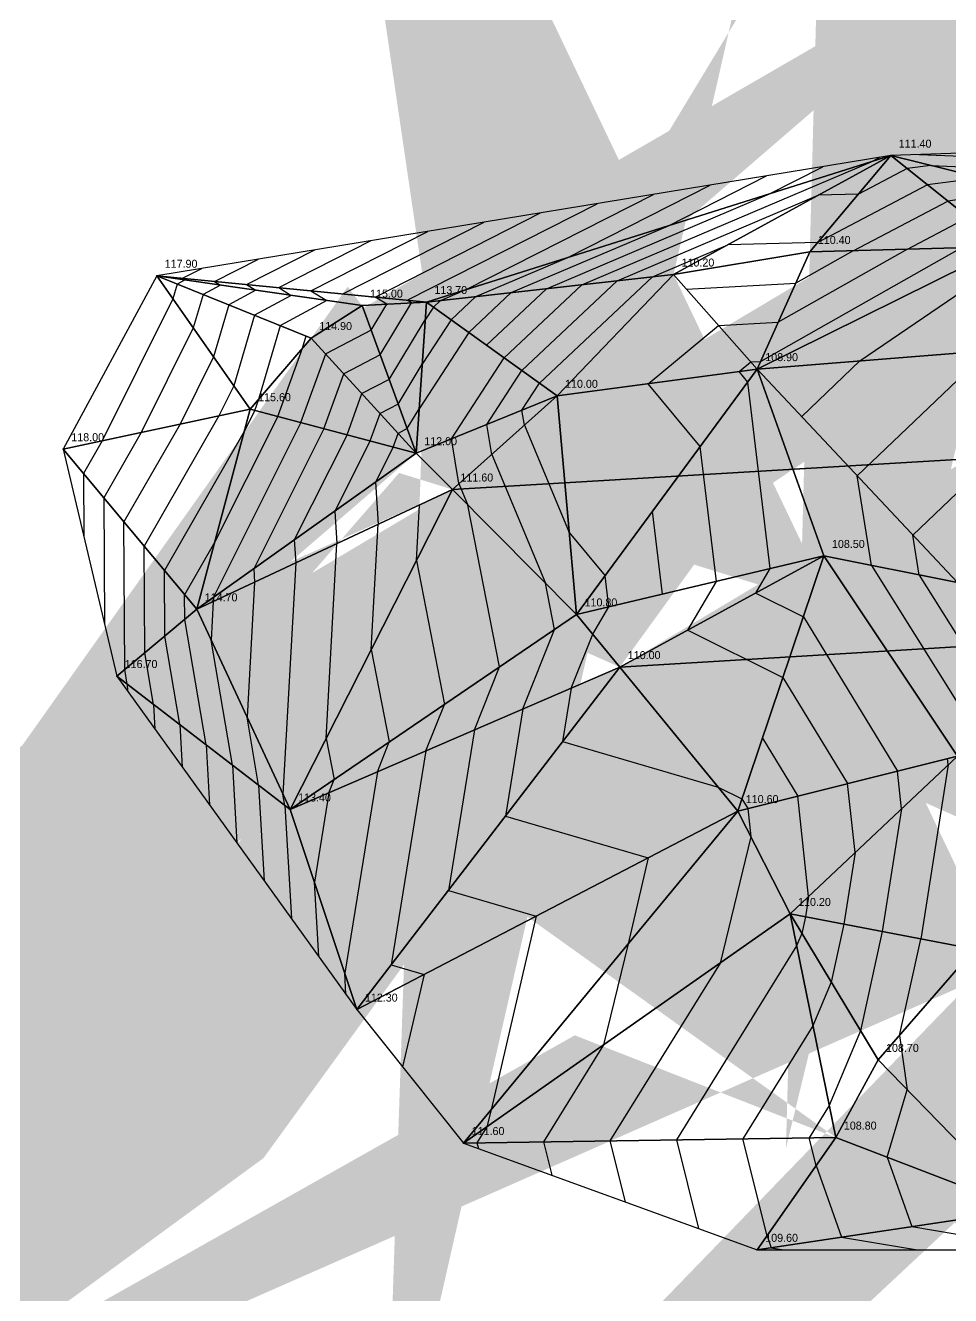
# Model space of a CAD drawing. Header units: metres. Extents: x -319 to 534, y -156 to 412.
# Drawn here: x -2.8 to 66.5, y -3.4 to 91.8 of the extents above; entities that cross this region are included whole.
import ezdxf

# ---------------------------------------------------------------- set-up
doc = ezdxf.new("R2010")
doc.units = ezdxf.units.M
for name, color, linetype in [('DOLGU', 4, 'Continuous'), ('ESYUKSELTI_05M', 253, 'Continuous'), ('ESYUKSELTI_1M', 5, 'Continuous'), ('KOT_NOKTA', 3, 'Continuous'), ('KOT_YAZI', 8, 'Continuous'), ('PARSEL', 7, 'Continuous'), ('PLATFORM', 2, 'Continuous'), ('TIN', 251, 'Continuous')]:
    doc.layers.add(name, color=color, linetype=linetype)

msp = doc.modelspace()

# ---------------------------------------------------------------- linework, layer by layer
at = {"layer": 'DOLGU'}
for points in [[(55.94, 74.78, 107.25), (45.73, 73.09, 107.25), (52, 66, 107.25)], [(70.56, 75.19, 107.25), (52, 66, 107.25), (77, 68, 107.25)], [(70.56, 75.19, 107.25), (55.94, 74.78, 107.25), (52, 66, 107.25)], [(37, 64, 107.25), (45.73, 73.09, 107.25), (27.21, 71.03, 107.25)], [(45.73, 73.09, 107.25), (37, 64, 107.25), (52, 66, 107.25)], [(26.45, 59.7, 107.25), (22.39, 70.76, 107.25), (18.58, 68.33, 107.25)], [(22.39, 70.76, 107.25), (26.45, 59.7, 107.25), (27.21, 71.03, 107.25)], [(26.45, 59.7, 107.25), (37, 64, 107.25), (27.21, 71.03, 107.25)], [(52, 66, 107.25), (67, 50, 107.25), (77, 68, 107.25)], [(37, 64, 107.25), (38.46, 47.62, 107.25), (52, 66, 107.25)], [(38.46, 47.62, 105.5), (57, 52, 105.5), (52, 66, 105.5)], [(57, 52, 105.5), (67, 50, 105.5), (52, 66, 105.5)], [(26.45, 59.7, 107.25), (29.16, 56.98, 107.25), (37, 64, 107.25)], [(37, 64, 105.5), (29.16, 56.98, 105.5), (38.46, 47.62, 105.5)], [(38.46, 47.62, 105.5), (41.7, 43.67, 105.5), (57, 52, 105.5)], [(57, 52, 106.25), (41.7, 43.67, 106.25), (50.54, 32.88, 106.25)], [(67, 37, 106.25), (57, 52, 106.25), (50.54, 32.88, 106.25)], [(67, 50, 105.5), (57, 52, 105.5), (67, 37, 105.5)], [(54.46, 25.17, 106.25), (67, 37, 106.25), (50.54, 32.88, 106.25)], [(68.28, 22.52, 106.25), (67, 37, 106.25), (54.46, 25.17, 106.25)], [(57.89, 8.41, 106.25), (61.05, 14.23, 106.25), (54.46, 25.17, 106.25)], [(61.05, 14.23, 106.25), (68.28, 22.52, 106.25), (54.46, 25.17, 106.25)]]:
    msp.add_3dface(points, dxfattribs=at)
at = {"layer": 'ESYUKSELTI_05M'}
for p, q in [((89.775, 81.071, 111.5), (64.143, 82.071, 111.5)), ((38.851, 72.325, 111.5), (60.487, 81.523, 111.5)), ((60.487, 81.523, 111.5), (61.154, 81.862, 111.5)), ((45.361, 76.753, 112.5), (52.692, 80.477, 112.5)), ((68.741, 80.341, 110.5), (64.751, 79.811, 110.5)), ((30.235, 71.984, 113.5), (44.231, 79.092, 113.5)), ((64.751, 79.811, 110.5), (56.546, 75.502, 110.5)), ((23.36, 71.405, 114.5), (35.769, 77.708, 114.5)), ((63.25, 74.985, 109.5), (67.809, 77.379, 109.5)), ((18.549, 71.874, 115.5), (27.308, 76.323, 115.5)), ((33.56, 71.736, 112.5), (45.361, 76.753, 112.5)), ((44.143, 72.913, 110.5), (49.797, 75.317, 110.5)), ((56.546, 75.502, 110.5), (49.797, 75.317, 110.5)), ((13.737, 72.343, 116.5), (18.846, 74.938, 116.5)), ((63.25, 74.985, 109.5), (53.576, 69.512, 109.5)), ((59.692, 66.615, 108.5), (71.204, 74.471, 108.5)), ((8.925, 72.812, 117.5), (10.385, 73.554, 117.5)), ((8.544, 72.377, 117.5), (8.217, 71.261, 117.5)), ((9.123, 72.691, 117.5), (8.544, 72.377, 117.5)), ((8.925, 72.812, 117.5), (9.123, 72.691, 117.5)), ((44.143, 72.913, 110.5), (35.677, 64.95, 110.5)), ((14.43, 71.919, 116.5), (12.404, 70.821, 116.5)), ((13.737, 72.343, 116.5), (14.43, 71.919, 116.5)), ((18.549, 71.874, 115.5), (19.737, 71.146, 115.5)), ((24.244, 70.864, 114.5), (23.36, 71.405, 114.5)), ((28.268, 71.148, 113.5), (30.235, 71.984, 113.5)), ((33.56, 71.736, 112.5), (30.385, 68.75, 112.5)), ((38.851, 72.325, 111.5), (33.031, 66.85, 111.5)), ((8.217, 71.261, 117.5), (2.917, 60.625, 117.5)), ((12.404, 70.821, 116.5), (11.261, 66.913, 116.5)), ((19.737, 71.146, 115.5), (16.264, 69.264, 115.5)), ((23.067, 68.917, 114.5), (24.244, 70.864, 114.5)), ((27.739, 70.65, 113.5), (27.121, 69.697, 113.5)), ((28.268, 71.148, 113.5), (27.739, 70.65, 113.5)), ((24.42, 65.23, 113.5), (27.121, 69.697, 113.5)), ((49.106, 69.272, 109.5), (53.576, 69.512, 109.5)), ((14.654, 63.761, 115.5), (16.264, 69.264, 115.5)), ((23.067, 68.917, 114.5), (19.666, 67.14, 114.5)), ((30.385, 68.75, 112.5), (26.674, 63.032, 112.5)), ((43.818, 64.909, 109.5), (49.106, 69.272, 109.5)), ((11.261, 66.913, 116.5), (8.75, 61.875, 116.5)), ((17.804, 61.992, 114.5), (19.666, 67.14, 114.5)), ((29.087, 60.775, 111.5), (33.031, 66.85, 111.5)), ((55.333, 62.444, 108.5), (59.692, 66.615, 108.5)), ((24.42, 65.23, 113.5), (22.379, 64.164, 113.5)), ((34.362, 62.925, 110.5), (35.677, 64.95, 110.5)), ((47.724, 60.196, 109.5), (43.818, 64.909, 109.5)), ((21.262, 61.075, 113.5), (22.379, 64.164, 113.5)), ((63.667, 53.556, 107.5), (75, 64.4, 107.5)), ((14.346, 62.908, 115.5), (13.556, 61.333, 115.5)), ((14.346, 62.908, 115.5), (14.654, 63.761, 115.5)), ((25.773, 61.543, 112.5), (26.674, 63.032, 112.5)), ((34.55, 61.806, 110.5), (34.362, 62.925, 110.5)), ((17.804, 61.992, 114.5), (11.219, 48.867, 114.5)), ((8.75, 61.875, 116.5), (4.545, 54.545, 116.5)), ((13.556, 61.333, 115.5), (7.576, 50.909, 115.5)), ((21.262, 61.075, 113.5), (17.311, 53.2, 113.5)), ((24.721, 60.158, 112.5), (25.093, 61.188, 112.5)), ((25.773, 61.543, 112.5), (25.093, 61.188, 112.5)), ((34.55, 61.806, 110.5), (37.912, 53.763, 110.5)), ((2.917, 60.625, 117.5), (1.515, 58.182, 117.5)), ((24.721, 60.158, 112.5), (23.404, 57.533, 112.5)), ((29.65, 57.419, 111.5), (29.087, 60.775, 111.5)), ((48.939, 50.096, 109.5), (47.724, 60.196, 109.5)), ((1.515, 58.182, 117.5), (1.538, 53.462, 117.5)), ((23.404, 57.533, 112.5), (23.597, 54.373, 112.5)), ((29.65, 57.419, 111.5), (30.323, 55.81, 111.5)), ((32.682, 43.684, 111.5), (30.323, 55.81, 111.5)), ((4.6, 43.5, 116.5), (4.545, 54.545, 116.5)), ((23.08, 44.99, 112.5), (23.597, 54.373, 112.5)), ((37.912, 53.763, 110.5), (40.598, 50.522, 110.5)), ((64.143, 50.571, 107.5), (63.667, 53.556, 107.5)), ((17.311, 53.2, 113.5), (17.417, 51.476, 113.5)), ((17.417, 51.476, 113.5), (16.462, 34.154, 113.5)), ((7.6, 46, 115.5), (7.576, 50.909, 115.5)), ((40.878, 48.191, 110.5), (40.598, 50.522, 110.5)), ((64.143, 50.571, 107.5), (67, 46, 107.5)), ((46.8, 46.447, 109.5), (48.939, 50.096, 109.5)), ((11.236, 48.579, 114.5), (11.077, 45.692, 114.5)), ((11.219, 48.867, 114.5), (11.236, 48.579, 114.5)), ((39.675, 46.139, 110.5), (40.878, 48.191, 110.5)), ((8.727, 39.364, 115.5), (7.6, 46, 115.5)), ((38.068, 42.101, 110.5), (39.675, 46.139, 110.5)), ((46.8, 46.447, 109.5), (53.924, 42.895, 109.5)), ((12.667, 36.333, 114.5), (11.077, 45.692, 114.5)), ((23.08, 44.99, 112.5), (24.428, 38.061, 112.5)), ((4.788, 42.394, 116.5), (4.6, 43.5, 116.5)), ((30.803, 38.963, 111.5), (32.682, 43.684, 111.5)), ((53.924, 42.895, 109.5), (58.77, 34.94, 109.5)), ((4.788, 42.394, 116.5), (4.818, 41.864, 116.5)), ((38.068, 42.101, 110.5), (37.417, 38.09, 110.5)), ((8.727, 39.364, 115.5), (8.909, 36.182, 115.5)), ((30.803, 38.963, 111.5), (28.852, 26.929, 111.5)), ((37.417, 38.09, 110.5), (49.067, 34.678, 110.5)), ((23.538, 35.824, 112.5), (24.428, 38.061, 112.5)), ((12.667, 36.333, 114.5), (13, 30.5, 114.5)), ((66.303, 36.343, 108.5), (64.249, 23.293, 108.5)), ((66.303, 36.343, 108.5), (66.252, 36.813, 108.5)), ((23.538, 35.824, 112.5), (21.091, 20.727, 112.5)), ((49.067, 34.678, 110.5), (50.848, 33.79, 110.5)), ((59.337, 29.771, 109.5), (58.77, 34.94, 109.5)), ((16.606, 33.303, 113.5), (16.462, 34.154, 113.5)), ((50.848, 33.79, 110.5), (51.288, 33.067, 110.5)), ((16.606, 33.303, 113.5), (17.091, 24.818, 113.5)), ((51.288, 33.067, 110.5), (51.52, 30.952, 110.5)), ((51.52, 30.952, 110.5), (49.219, 21.491, 110.5)), ((59.337, 29.771, 109.5), (58.491, 24.397, 109.5)), ((28.852, 26.929, 111.5), (35.431, 25.002, 111.5)), ((35.431, 25.002, 111.5), (32.054, 10.488, 111.5)), ((58.491, 24.397, 109.5), (57.535, 20.065, 109.5)), ((62.657, 16.072, 108.5), (64.249, 23.293, 108.5)), ((49.219, 21.491, 110.5), (40.957, 8.161, 110.5)), ((21.182, 19.136, 112.5), (21.091, 20.727, 112.5)), ((57.535, 20.065, 109.5), (56.175, 16.79, 109.5)), ((56.175, 16.79, 109.5), (50.918, 8.308, 109.5)), ((62.657, 16.072, 108.5), (63.24, 11.984, 108.5)), ((61.738, 6.935, 108.5), (63.24, 11.984, 108.5)), ((32.054, 10.488, 111.5), (31.747, 9.226, 111.5)), ((31.747, 9.226, 111.5), (30.996, 8.015, 111.5)), ((30.996, 8.015, 111.5), (31.1, 7.6, 111.5)), ((40.957, 8.161, 110.5), (42.1, 3.6, 110.5)), ((52.736, 1.051, 109.5), (50.918, 8.308, 109.5)), ((61.738, 6.935, 108.5), (63.579, 1.737, 108.5)), ((52.736, 1.051, 109.5), (53.053, 0.158, 109.5)), ((63.579, 1.737, 108.5), (74, 0, 108.5)), ((53.053, 0.158, 109.5), (54, 0, 109.5))]:
    msp.add_line(p, q, dxfattribs=at)
at = {"layer": 'ESYUKSELTI_1M'}
for p, q in [((52.924, 79.138, 112), (56.923, 81.169, 112)), ((63.223, 81.027, 111), (59.576, 79.112, 111)), ((64.996, 81.263, 111), (63.223, 81.027, 111)), ((64.996, 81.263, 111), (88.92, 80.329, 111)), ((36.205, 72.031, 112), (52.924, 79.138, 112)), ((37.798, 74.369, 113), (48.462, 79.785, 113)), ((41.497, 72.619, 111), (56.577, 79.03, 111)), ((59.576, 79.112, 111), (56.577, 79.03, 111)), ((72.486, 79.419, 110), (66.28, 78.595, 110)), ((25.766, 71.171, 114), (40, 78.4, 114)), ((59.189, 74.871, 110), (66.28, 78.595, 110)), ((20.955, 71.64, 115), (31.538, 77.015, 115)), ((16.143, 72.109, 116), (23.077, 75.631, 116)), ((30.914, 71.442, 113), (37.798, 74.369, 113)), ((67.311, 75.099, 109), (52.263, 66.585, 109)), ((59.189, 74.871, 110), (54.889, 72.439, 110)), ((11.331, 72.578, 117), (14.615, 74.246, 117)), ((11.331, 72.578, 117), (11.776, 72.305, 117)), ((41.497, 72.619, 111), (34.354, 65.9, 111)), ((46.695, 71.999, 110), (54.889, 72.439, 110)), ((10.474, 71.599, 117), (9.739, 69.087, 117)), ((11.776, 72.305, 117), (10.474, 71.599, 117)), ((17.083, 71.532, 116), (14.334, 70.042, 116)), ((16.143, 72.109, 116), (17.083, 71.532, 116)), ((30.914, 71.442, 113), (29.062, 69.7, 113)), ((36.205, 72.031, 112), (31.708, 67.8, 112)), ((23.743, 67.073, 114), (26.098, 70.968, 114)), ((26.098, 70.968, 114), (25.766, 71.171, 114)), ((14.334, 70.042, 116), (12.783, 64.739, 116)), ((29.062, 69.7, 113), (26.897, 66.365, 113)), ((9.739, 69.087, 117), (5.833, 61.25, 117)), ((17.926, 67.569, 115), (18.194, 68.486, 115)), ((16.075, 62.45, 115), (17.926, 67.569, 115)), ((23.743, 67.073, 114), (21.022, 65.652, 114)), ((59.5, 58, 108), (69.308, 67.385, 108)), ((25.097, 63.387, 113), (26.897, 66.365, 113)), ((31.725, 61.85, 111), (34.354, 65.9, 111)), ((50.636, 65.818, 109), (51.518, 66.545, 109)), ((51.287, 65.033, 109), (50.636, 65.818, 109)), ((51.518, 66.545, 109), (52.263, 66.585, 109)), ((12.783, 64.739, 116), (11.667, 62.5, 116)), ((19.533, 61.533, 114), (21.022, 65.652, 114)), ((52.97, 51.048, 109), (51.287, 65.033, 109)), ((25.097, 63.387, 113), (23.736, 62.676, 113)), ((11.667, 62.5, 116), (6.061, 52.727, 116)), ((16.075, 62.45, 115), (11.333, 53, 115)), ((22.992, 60.617, 113), (23.736, 62.676, 113)), ((5.833, 61.25, 117), (3.03, 56.364, 117)), ((19.533, 61.533, 114), (14.265, 51.033, 114)), ((32.1, 59.612, 111), (31.725, 61.85, 111)), ((22.992, 60.617, 113), (20.357, 55.367, 113)), ((32.1, 59.612, 111), (36.135, 49.96, 111)), ((60.571, 51.286, 108), (59.5, 58, 108)), ((3.03, 56.364, 117), (3.077, 46.923, 117)), ((20.357, 55.367, 113), (20.507, 52.925, 113)), ((26.458, 51.651, 112), (26.688, 55.821, 112)), ((44.909, 49.143, 110), (44.161, 55.359, 110)), ((6.1, 44.75, 116), (6.061, 52.727, 116)), ((11.333, 53, 115), (9.091, 49.091, 115)), ((19.702, 38.329, 113), (20.507, 52.925, 113)), ((26.458, 51.651, 112), (28.555, 40.872, 112)), ((14.265, 51.033, 114), (14.326, 50.028, 114)), ((51.9, 49.223, 109), (52.97, 51.048, 109)), ((60.571, 51.286, 108), (67, 41, 108)), ((14.326, 50.028, 114), (13.769, 39.923, 114)), ((36.809, 46.495, 111), (36.135, 49.96, 111)), ((9.1, 47.25, 115), (9.091, 49.091, 115)), ((51.9, 49.223, 109), (55.462, 47.448, 109)), ((10.697, 37.848, 115), (9.1, 47.25, 115)), ((55.462, 47.448, 109), (62.511, 35.876, 109)), ((34.435, 40.532, 111), (36.809, 46.495, 111)), ((6.758, 40.879, 116), (6.1, 44.75, 116)), ((6.758, 40.879, 116), (6.864, 39.023, 116)), ((27.171, 37.394, 112), (28.555, 40.872, 112)), ((34.435, 40.532, 111), (33.135, 32.509, 111)), ((14.636, 34.818, 114), (13.769, 39.923, 114)), ((19.702, 38.329, 113), (20.302, 35.249, 113)), ((52.386, 38.343, 110), (55.029, 34.004, 110)), ((10.697, 37.848, 115), (10.955, 33.341, 115)), ((27.171, 37.394, 112), (24.57, 21.348, 112)), ((19.906, 34.255, 113), (20.302, 35.249, 113)), ((62.82, 33.057, 109), (62.511, 35.876, 109)), ((14.636, 34.818, 114), (15.045, 27.659, 114)), ((19.906, 34.255, 113), (18.818, 27.545, 113)), ((55.853, 26.484, 110), (55.029, 34.004, 110)), ((33.135, 32.509, 111), (43.825, 29.379, 111)), ((62.82, 33.057, 109), (61.37, 23.845, 109)), ((43.825, 29.379, 111), (42.324, 22.928, 111)), ((19.136, 21.977, 113), (18.818, 27.545, 113)), ((55.853, 26.484, 110), (55.612, 24.949, 110)), ((55.612, 24.949, 110), (55.339, 23.711, 110)), ((61.37, 23.845, 109), (59.732, 16.418, 109)), ((42.324, 22.928, 111), (40.483, 15.359, 111)), ((55.339, 23.711, 110), (54.95, 22.776, 110)), ((54.95, 22.776, 110), (45.937, 8.234, 110)), ((24.57, 21.348, 112), (27.036, 20.626, 112)), ((27.036, 20.626, 112), (25.429, 13.714, 112)), ((59.732, 16.418, 109), (57.4, 10.804, 109)), ((40.483, 15.359, 111), (35.976, 8.088, 111)), ((57.4, 10.804, 109), (55.898, 8.381, 109)), ((35.976, 8.088, 111), (36.6, 5.6, 111)), ((45.937, 8.234, 110), (47.6, 1.6, 110)), ((56.418, 6.308, 109), (55.898, 8.381, 109)), ((56.418, 6.308, 109), (58.316, 0.947, 109)), ((58.316, 0.947, 109), (64, 0, 109))]:
    msp.add_line(p, q, dxfattribs=at)
at = {"layer": 'KOT_NOKTA'}
for p in [(62, 82, 111.4), (55.94, 74.78, 110.4), (7, 73, 117.9), (45.73, 73.09, 110.2), (22.39, 70.76, 115), (27.21, 71.03, 113.7), (18.58, 68.33, 114.9), (52, 66, 108.9), (37, 64, 110), (14, 63, 115.6), (0, 60, 118), (26.45, 59.7, 112), (29.16, 56.98, 111.6), (57, 52, 108.5), (10, 48, 114.7), (38.46, 47.62, 110.8), (4, 43, 116.7), (41.7, 43.67, 110), (17, 33, 113.4), (50.54, 32.88, 110.6), (54.46, 25.17, 110.2), (22, 18, 112.3), (61.05, 14.23, 108.7), (30, 8, 111.6), (57.89, 8.41, 108.8), (52, 0, 109.6)]:
    msp.add_point(p, dxfattribs=at)
at = {"layer": 'PARSEL'}
for points in [[(18.58, 68.33), (22.39, 70.76), (27.21, 71.03), (45.73, 73.09), (55.94, 74.78), (70.56, 75.19), (84.47, 76.47), (95.15, 74.97), (111.1, 75), (124.79, 76.14), (139.43, 77.36), (148.71, 78.24), (163.99, 78.72), (166.13, 71.49), (171.08, 65.42), (29.16, 56.98), (26.45, 59.7)], [(29.16, 56.98), (171.08, 65.42), (164.44, 61.64), (148.94, 54.45), (143.31, 49.81), (41.7, 43.67), (38.46, 47.62)], [(41.7, 43.67), (143.31, 49.81), (138.94, 46.2), (130.47, 40.98), (115.09, 29.93), (108.28, 24.71), (98.3, 31.48), (85.8, 38.41), (77.39, 31.76), (68.28, 22.52), (61.05, 14.23), (57.89, 8.41), (54.46, 25.17), (50.54, 32.88)]]:
    msp.add_lwpolyline(points, close=True, dxfattribs=at)
at = {"layer": 'PLATFORM'}
for points in [[(18.58, 68.33, 107.25, 0, 0), (22.39, 70.76, 107.25, 0, 0), (27.21, 71.03, 107.25, 0, 0), (45.73, 73.09, 107.25, 0, 0), (55.94, 74.78, 107.25, 0, 0), (70.56, 75.19, 107.25, 0, 0), (84.47, 76.47, 107.25, 0, 0), (95.15, 74.97, 107.25, 0, 0), (111.1, 75, 107.25, 0, 0), (124.79, 76.14, 107.25, 0, 0), (139.43, 77.36, 107.25, 0, 0), (148.71, 78.24, 107.25, 0, 0), (163.99, 78.72, 107.25, 0, 0), (166.13, 71.49, 107.25, 0, 0), (171.08, 65.42, 107.25, 0, 0), (29.16, 56.98, 107.25, 0, 0), (26.45, 59.7, 107.25, 0, 0)], [(41.7, 43.67, 106.25, 0, 0), (143.31, 49.81, 106.25, 0, 0), (138.94, 46.2, 106.25, 0, 0), (130.47, 40.98, 106.25, 0, 0), (115.09, 29.93, 106.25, 0, 0), (108.28, 24.71, 106.25, 0, 0), (98.3, 31.48, 106.25, 0, 0), (85.8, 38.41, 106.25, 0, 0), (77.39, 31.76, 106.25, 0, 0), (68.28, 22.52, 106.25, 0, 0), (61.05, 14.23, 106.25, 0, 0), (57.89, 8.41, 106.25, 0, 0), (54.46, 25.17, 106.25, 0, 0), (50.54, 32.88, 106.25, 0, 0)], [(29.16, 56.98, 105.5, 0, 0), (171.08, 65.42, 105.5, 0, 0), (164.44, 61.64, 105.5, 0, 0), (148.94, 54.45, 105.5, 0, 0), (143.31, 49.81, 105.5, 0, 0), (41.7, 43.67, 105.5, 0, 0), (38.46, 47.62, 105.5, 0, 0)]]:
    msp.add_lwpolyline(points, format="xyseb", close=True, dxfattribs=at)
at = {"layer": 'TIN'}
for points in [[(62, 82, 111.4), (84.47, 76.47, 108.4), (92, 83, 112.8)], [(7, 73, 117.9), (27.21, 71.03, 113.7), (62, 82, 111.4)], [(27.21, 71.03, 113.7), (45.73, 73.09, 110.2), (62, 82, 111.4)], [(45.73, 73.09, 110.2), (55.94, 74.78, 110.4), (62, 82, 111.4)], [(55.94, 74.78, 110.4), (70.56, 75.19, 108.6), (62, 82, 111.4)], [(70.56, 75.19, 108.6), (84.47, 76.47, 108.4), (62, 82, 111.4)], [(55.94, 74.78, 110.4), (45.73, 73.09, 110.2), (52, 66, 108.9)], [(70.56, 75.19, 108.6), (52, 66, 108.9), (77, 68, 107.6)], [(70.56, 75.19, 108.6), (55.94, 74.78, 110.4), (52, 66, 108.9)], [(14, 63, 115.6), (7, 73, 117.9), (0, 60, 118)], [(22.39, 70.76, 115), (27.21, 71.03, 113.7), (7, 73, 117.9)], [(18.58, 68.33, 114.9), (22.39, 70.76, 115), (7, 73, 117.9)], [(14, 63, 115.6), (18.58, 68.33, 114.9), (7, 73, 117.9)], [(37, 64, 110), (45.73, 73.09, 110.2), (27.21, 71.03, 113.7)], [(45.73, 73.09, 110.2), (37, 64, 110), (52, 66, 108.9)], [(26.45, 59.7, 112), (22.39, 70.76, 115), (18.58, 68.33, 114.9)], [(22.39, 70.76, 115), (26.45, 59.7, 112), (27.21, 71.03, 113.7)], [(26.45, 59.7, 112), (37, 64, 110), (27.21, 71.03, 113.7)], [(14, 63, 115.6), (26.45, 59.7, 112), (18.58, 68.33, 114.9)], [(52, 66, 108.9), (67, 50, 107.1), (77, 68, 107.6)], [(37, 64, 110), (38.46, 47.62, 110.8), (52, 66, 108.9)], [(38.46, 47.62, 110.8), (57, 52, 108.5), (52, 66, 108.9)], [(57, 52, 108.5), (67, 50, 107.1), (52, 66, 108.9)], [(26.45, 59.7, 112), (29.16, 56.98, 111.6), (37, 64, 110)], [(37, 64, 110), (29.16, 56.98, 111.6), (38.46, 47.62, 110.8)], [(10, 48, 114.7), (14, 63, 115.6), (0, 60, 118)], [(26.45, 59.7, 112), (14, 63, 115.6), (10, 48, 114.7)], [(4, 43, 116.7), (10, 48, 114.7), (0, 60, 118)], [(29.16, 56.98, 111.6), (26.45, 59.7, 112), (10, 48, 114.7)], [(17, 33, 113.4), (29.16, 56.98, 111.6), (10, 48, 114.7)], [(29.16, 56.98, 111.6), (17, 33, 113.4), (38.46, 47.62, 110.8)], [(38.46, 47.62, 110.8), (41.7, 43.67, 110), (57, 52, 108.5)], [(57, 52, 108.5), (41.7, 43.67, 110), (50.54, 32.88, 110.6)], [(67, 37, 108.4), (57, 52, 108.5), (50.54, 32.88, 110.6)], [(67, 50, 107.1), (57, 52, 108.5), (67, 37, 108.4)], [(4, 43, 116.7), (17, 33, 113.4), (10, 48, 114.7)], [(17, 33, 113.4), (41.7, 43.67, 110), (38.46, 47.62, 110.8)], [(17, 33, 113.4), (4, 43, 116.7), (22, 18, 112.3)], [(41.7, 43.67, 110), (17, 33, 113.4), (22, 18, 112.3)], [(41.7, 43.67, 110), (22, 18, 112.3), (50.54, 32.88, 110.6)], [(54.46, 25.17, 110.2), (67, 37, 108.4), (50.54, 32.88, 110.6)], [(68.28, 22.52, 107.8), (67, 37, 108.4), (54.46, 25.17, 110.2)], [(50.54, 32.88, 110.6), (22, 18, 112.3), (30, 8, 111.6)], [(54.46, 25.17, 110.2), (50.54, 32.88, 110.6), (30, 8, 111.6)], [(57.89, 8.41, 108.8), (54.46, 25.17, 110.2), (30, 8, 111.6)], [(57.89, 8.41, 108.8), (61.05, 14.23, 108.7), (54.46, 25.17, 110.2)], [(61.05, 14.23, 108.7), (68.28, 22.52, 107.8), (54.46, 25.17, 110.2)], [(68.28, 22.52, 107.8), (61.05, 14.23, 108.7), (72, 3, 107.7)], [(61.05, 14.23, 108.7), (57.89, 8.41, 108.8), (72, 3, 107.7)], [(52, 0, 109.6), (57.89, 8.41, 108.8), (30, 8, 111.6)], [(72, 3, 107.7), (57.89, 8.41, 108.8), (52, 0, 109.6)], [(72, 3, 107.7), (52, 0, 109.6), (92, 0, 107.6)]]:
    msp.add_3dface(points, dxfattribs=at)

# ---------------------------------------------------------------- texts
at = {"layer": 'KOT_YAZI'}
for s, p in [('111.40', (62.6, 82.6)), ('110.40', (56.54, 75.38)), ('110.20', (46.33, 73.69)), ('117.90', (7.6, 73.6)), ('115.00', (22.99, 71.36)), ('113.70', (27.81, 71.63)), ('114.90', (19.18, 68.93)), ('108.90', (52.6, 66.6)), ('110.00', (37.6, 64.6)), ('115.60', (14.6, 63.6)), ('118.00', (0.6, 60.6)), ('112.00', (27.05, 60.3)), ('111.60', (29.76, 57.58)), ('108.50', (57.6, 52.6)), ('114.70', (10.6, 48.6)), ('110.80', (39.06, 48.22)), ('110.00', (42.3, 44.27)), ('116.70', (4.6, 43.6)), ('113.40', (17.6, 33.6)), ('110.60', (51.14, 33.48)), ('110.20', (55.06, 25.77)), ('112.30', (22.6, 18.6)), ('108.70', (61.65, 14.83)), ('108.80', (58.49, 9.01)), ('111.60', (30.6, 8.6)), ('109.60', (52.6, 0.6))]:
    msp.add_text(s, height=0.6, dxfattribs=at).set_placement(p)

doc.saveas('drawing.dxf')
